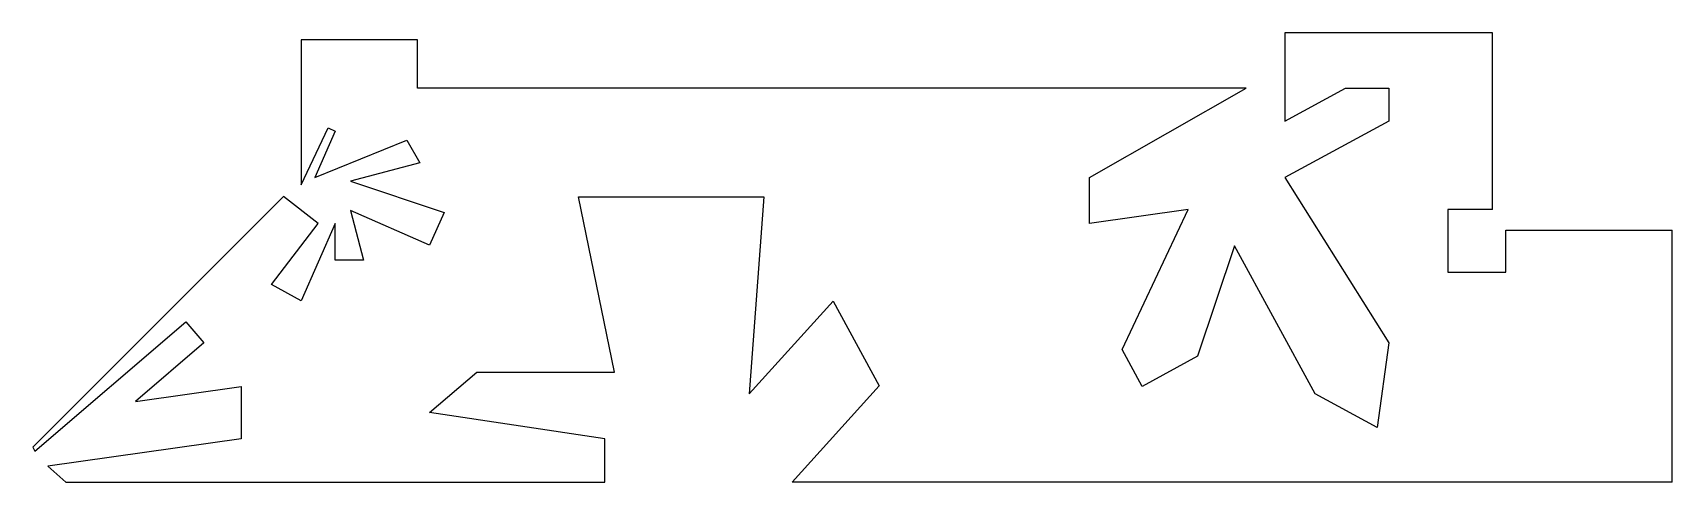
# Model space of a CAD drawing. Header units: millimetres. Extents: x 1 to 1460, y 0 to 400.
import ezdxf

# ---------------------------------------------------------------- set-up
doc = ezdxf.new("R2010")
doc.units = ezdxf.units.MM

msp = doc.modelspace()

# ---------------------------------------------------------------- linework, layer by layer
at = {"color": 7, "linetype": 'Continuous'}
for p, q in [((1115.5, 400.3), (1115.5, 321.6)), ((1300.5, 400.3), (1115.5, 400.3)), ((1300.5, 242.9), (1300.5, 400.3)), ((343.1, 393.9), (239.6, 393.9)), ((239.6, 393.9), (239.6, 265)), ((343.1, 350.9), (343.1, 393.9)), ((1081.1, 350.9), (343.1, 350.9)), ((941.5, 271.3), (1081.1, 350.9)), ((1115.5, 321.6), (1169.4, 350.9)), ((1169.4, 350.9), (1208, 350.9)), ((1208, 350.9), (1208, 321.6)), ((1208, 321.6), (1115.5, 271.3)), ((239.6, 265), (263.6, 315.7)), ((269.9, 312.8), (251.6, 271.3)), ((263.6, 315.7), (269.9, 312.8)), ((251.6, 271.3), (333.7, 304.8)), ((333.7, 304.8), (345.3, 284.5)), ((345.3, 284.5), (283.5, 268.2)), ((283.5, 268.2), (366.8, 240.2)), ((941.5, 230.5), (941.5, 271.3)), ((1115.5, 271.3), (1208, 124.1)), ((223.7, 254.5), (0.6, 31.3)), ((254.8, 230.5), (223.7, 254.5)), ((518.7, 98.1), (486.5, 254.2)), ((486.5, 254.2), (651.7, 254.2)), ((651.7, 254.2), (638.5, 78.7)), ((353.9, 211), (283.5, 241.9)), ((283.5, 241.9), (295.2, 197.7)), ((366.8, 240.2), (353.9, 211)), ((1029.5, 242.9), (941.5, 230.5)), ((970.5, 118.2), (1029.5, 242.9)), ((1300.5, 242.9), (1260.7, 242.9)), ((1260.7, 242.9), (1260.7, 187.1)), ((213.1, 176.1), (254.8, 230.5)), ((269.9, 230.5), (239.6, 161.7)), ((269.9, 197.7), (269.9, 230.5)), ((1312.3, 187.1), (1312.3, 224.4)), ((1312.3, 224.4), (1460.4, 224.4)), ((1460.4, 0), (1460.4, 224.4)), ((1070.8, 210.5), (1037.8, 112.2)), ((1142.5, 78.7), (1070.8, 210.5)), ((295.2, 197.7), (269.9, 197.7)), ((239.6, 161.7), (213.1, 176.1)), ((1260.7, 187.1), (1312.3, 187.1)), ((638.5, 78.7), (713.2, 161.3)), ((713.2, 161.3), (754.2, 85.8)), ((2.5, 27.7), (136.8, 142.9)), ((136.8, 142.9), (152.9, 124.1)), ((152.9, 124.1), (92.1, 72)), ((988.4, 85.3), (970.5, 118.2)), ((1208, 124.1), (1197.8, 48.8)), ((1037.8, 112.2), (988.4, 85.3)), ((353.9, 62), (395.9, 98.1)), ((395.9, 98.1), (518.7, 98.1)), ((92.1, 72), (186.2, 85.3)), ((186.2, 85.3), (186.2, 38.7)), ((754.2, 85.8), (676.8, 0)), ((1197.8, 48.8), (1142.5, 78.7)), ((509.9, 38.7), (353.9, 62)), ((0.6, 31.3), (2.5, 27.7)), ((186.2, 38.7), (14, 14.3)), ((509.9, 0), (509.9, 38.7)), ((14, 14.3), (29.9, 0)), ((29.9, 0), (509.9, 0)), ((1460.4, 0), (676.8, 0))]:
    msp.add_line(p, q, dxfattribs=at)

doc.saveas('drawing.dxf')
